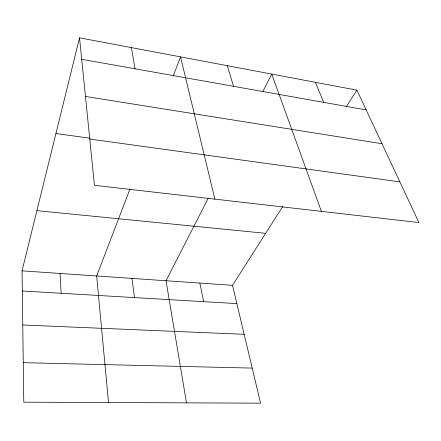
<?xml version="1.0" encoding="UTF-8"?>
<svg xmlns="http://www.w3.org/2000/svg" width="441" height="441" viewBox="0 0 441 441"><rect width="100%" height="100%" fill="white"/><g stroke="black" fill="none" stroke-linecap="round" stroke-linejoin="round"><path stroke-width="0.66" d="M282.758 206.476L232.512 285.316L260.548 403.173L23.775 402.175L22.05 270.846L79.534 37.827L356.901 90.14L418.95 222.578L94.446 185.303L79.534 37.827M130.023 188.875L96.673 275.978L108.525 402.528M173.219 76.056L180.556 56.883L214.872 199.134M208.097 198.511L166.02 280.746L186.488 402.859M262.671 91.855L271.761 74.082L321.379 211.371M346.532 106.408L356.901 90.14M23.257 362.684L252.202 368.097M22.761 324.984L244.171 334.317M22.315 290.983L236.867 303.612M22.05 270.846L232.512 285.316M36.895 210.66L265.653 233.317M89.766 139.047L399.882 181.879M55.93 133.502L89.97 138.22M85.46 96.458L382.011 143.733M81.701 59.298L366.162 109.914M315.37 82.307L323.733 102.362M227.297 65.698L233.554 86.315M199.861 283.072L203.643 301.655M131.368 47.606L135.056 68.79M131.969 278.403L134.488 297.581M60.059 273.459L61.134 293.265"/></g></svg>
